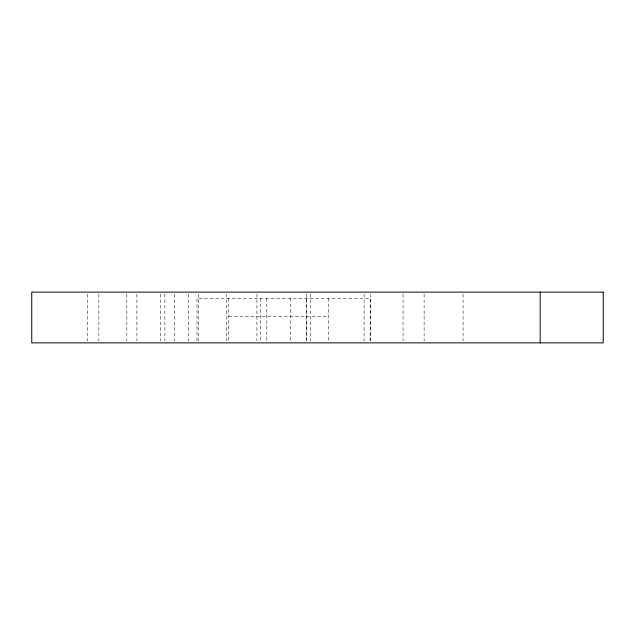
<?xml version="1.0" encoding="UTF-8"?>
<svg xmlns="http://www.w3.org/2000/svg" width="635" height="635" viewBox="0 0 635 635"><rect width="100%" height="100%" fill="white"/><g stroke="black" fill="none" stroke-linecap="round" stroke-linejoin="round"><path stroke-width="0.48" stroke-dasharray="3.17 2.38" d="M228.767 316.579L328.343 316.579M463.066 294.084L463.066 340.916M424.117 294.084L424.117 340.916M403.05 294.084L403.05 340.916M370.3 340.884L370.3 298.244L197.001 298.244L197.001 340.884M370.181 293.878L370.181 340.884M364.093 294.084L364.093 340.916M328.343 298.244L328.343 340.916M310.705 294.084L310.705 340.916M306.769 298.244L306.769 340.884M306.649 294.084L306.649 340.916M290.306 298.244L290.306 340.916M266.803 298.244L266.803 340.916M260.533 298.244L260.533 340.884M256.921 294.084L256.921 340.916M228.767 298.244L228.767 340.916M226.409 294.084L226.409 340.916M198.43 294.084L198.43 340.916M188.373 294.084L188.373 340.916M174.689 294.084L174.689 340.916M164.87 294.084L164.87 340.916M160.393 294.084L160.393 340.916M136.89 294.084L136.89 340.916M126.833 294.084L126.833 340.916M98.854 294.084L98.854 340.916M87.654 294.084L87.654 340.916"/><path stroke-width="0.95" d="M540.187 292.132L540.187 342.868M603.25 292.132L31.75 292.132L31.75 342.868L603.25 342.868L603.25 292.132"/></g></svg>
